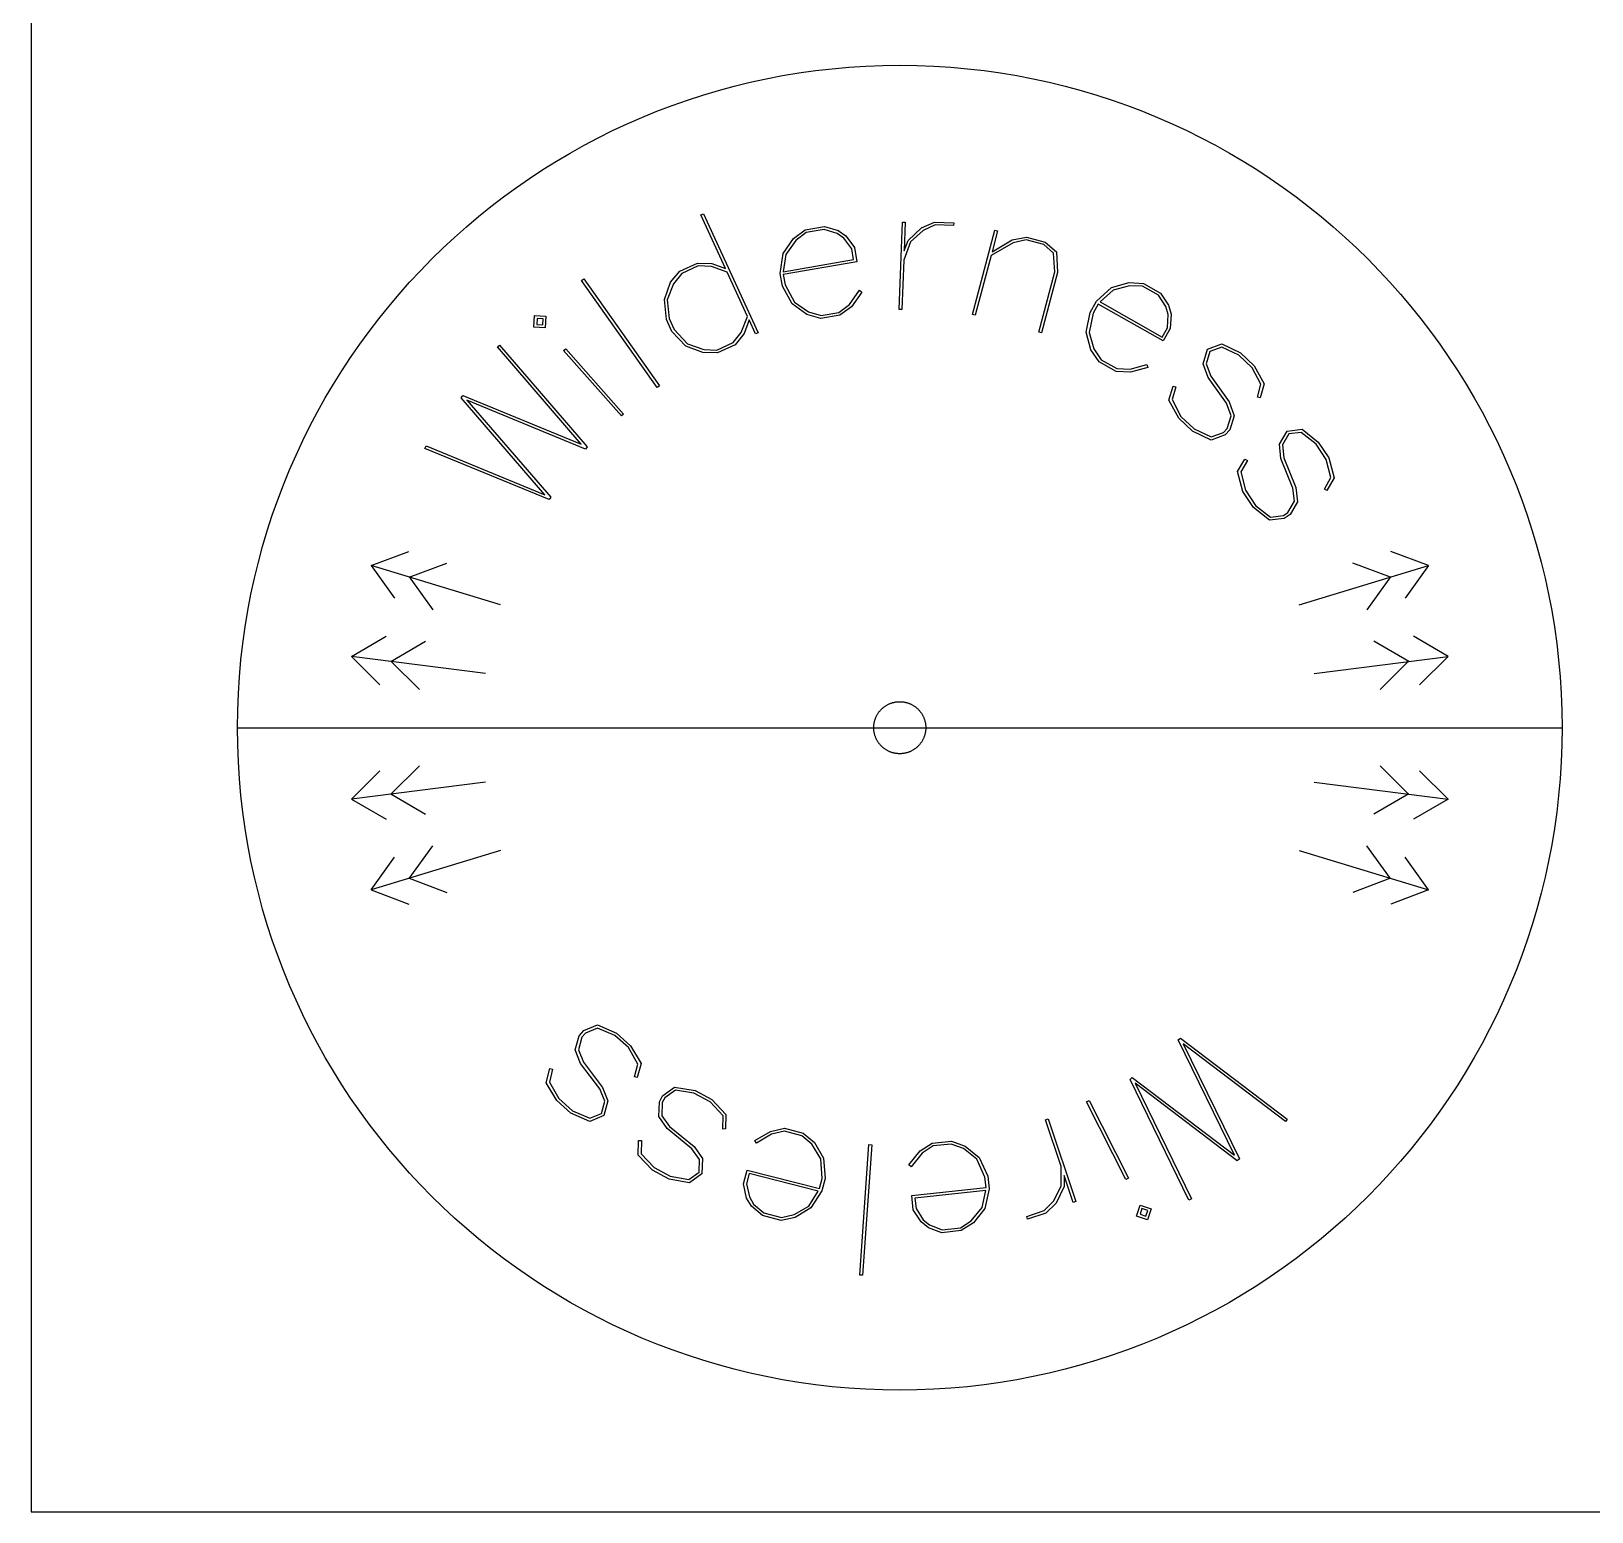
# Model space of a CAD drawing. Extents: x -395 to 418, y -217 to 240.
# Drawn here: x -395.2 to -296.2, y -217 to -123.2 of the extents above; entities that cross this region are included whole.
import ezdxf

# ---------------------------------------------------------------- set-up
doc = ezdxf.new("R2010")
doc.units = 0
doc.layers.add('DEFAULT', color=7, linetype='CONTINUOUS')

# ---------------------------------------------------------------- blocks, each defined once
blk = doc.blocks.new('BLOCK_13')
at = {"layer": 'DEFAULT', "color": 7}
blk.add_line((-395.211, 239.965), (-395.211, -217.035), dxfattribs=at)
blk = doc.blocks.new('BLOCK_10')
at = {"layer": 'DEFAULT', "color": 7}
blk.add_line((-395.211, -217.035), (417.789, -217.035), dxfattribs=at)

msp = doc.modelspace()

# ---------------------------------------------------------------- linework, layer by layer
at = {"layer": 'DEFAULT', "color": 5}
for p, q in [((-346.523, -125.803), (-345.476, -125.657)), ((-345.476, -125.657), (-344.421, -125.536)), ((-344.421, -125.536), (-343.358, -125.442)), ((-343.358, -125.442), (-342.288, -125.374)), ((-342.288, -125.374), (-341.21, -125.333)), ((-341.21, -125.333), (-340.126, -125.32)), ((-340.126, -125.32), (-339.042, -125.333)), ((-339.042, -125.333), (-337.965, -125.374)), ((-337.965, -125.374), (-336.895, -125.442)), ((-336.895, -125.442), (-335.832, -125.536)), ((-335.832, -125.536), (-334.777, -125.657)), ((-334.777, -125.657), (-333.73, -125.803)), ((-351.624, -126.913), (-350.623, -126.642)), ((-350.623, -126.642), (-349.612, -126.395)), ((-349.612, -126.395), (-348.591, -126.173)), ((-348.591, -126.173), (-347.561, -125.976)), ((-347.561, -125.976), (-346.523, -125.803)), ((-333.73, -125.803), (-332.692, -125.976)), ((-332.692, -125.976), (-331.662, -126.173)), ((-331.662, -126.173), (-330.641, -126.395)), ((-330.641, -126.395), (-329.63, -126.642)), ((-329.63, -126.642), (-328.628, -126.913)), ((-354.567, -127.868), (-353.597, -127.526)), ((-353.597, -127.526), (-352.616, -127.208)), ((-352.616, -127.208), (-351.624, -126.913)), ((-328.628, -126.913), (-327.637, -127.208)), ((-327.637, -127.208), (-326.656, -127.526)), ((-326.656, -127.526), (-325.685, -127.868)), ((-357.411, -129.03), (-356.475, -128.62)), ((-356.475, -128.62), (-355.527, -128.233)), ((-355.527, -128.233), (-354.567, -127.868)), ((-325.685, -127.868), (-324.726, -128.233)), ((-324.726, -128.233), (-323.778, -128.62)), ((-323.778, -128.62), (-322.842, -129.03)), ((-359.247, -129.914), (-358.335, -129.461)), ((-358.335, -129.461), (-357.411, -129.03)), ((-322.842, -129.03), (-321.918, -129.461)), ((-321.918, -129.461), (-321.006, -129.914)), ((-361.032, -130.884), (-360.146, -130.389)), ((-360.146, -130.389), (-359.247, -129.914)), ((-321.006, -129.914), (-320.107, -130.389)), ((-320.107, -130.389), (-319.221, -130.884)), ((-362.764, -131.936), (-361.905, -131.4)), ((-361.905, -131.4), (-361.032, -130.884)), ((-319.221, -130.884), (-318.348, -131.4)), ((-318.348, -131.4), (-317.489, -131.936)), ((-364.44, -133.068), (-363.609, -132.492)), ((-363.609, -132.492), (-362.764, -131.936)), ((-317.489, -131.936), (-316.644, -132.492)), ((-316.644, -132.492), (-315.813, -133.068)), ((-365.256, -133.663), (-364.44, -133.068)), ((-315.813, -133.068), (-314.997, -133.663)), ((-366.842, -134.91), (-366.057, -134.278)), ((-366.057, -134.278), (-365.256, -133.663)), ((-314.997, -133.663), (-314.196, -134.278)), ((-314.196, -134.278), (-313.41, -134.91)), ((-368.366, -136.23), (-367.612, -135.561)), ((-367.612, -135.561), (-366.842, -134.91)), ((-313.41, -134.91), (-312.64, -135.561)), ((-312.64, -135.561), (-311.886, -136.23)), ((-369.104, -136.917), (-368.366, -136.23)), ((-311.886, -136.23), (-311.149, -136.917)), ((-369.825, -137.621), (-369.104, -136.917)), ((-311.149, -136.917), (-310.428, -137.621)), ((-371.216, -139.08), (-370.529, -138.342)), ((-370.529, -138.342), (-369.825, -137.621)), ((-310.428, -137.621), (-309.724, -138.342)), ((-309.724, -138.342), (-309.037, -139.08)), ((-371.885, -139.834), (-371.216, -139.08)), ((-309.037, -139.08), (-308.368, -139.834)), ((-372.536, -140.604), (-371.885, -139.834)), ((-308.368, -139.834), (-307.717, -140.604)), ((-373.782, -142.19), (-373.168, -141.389)), ((-373.168, -141.389), (-372.536, -140.604)), ((-307.717, -140.604), (-307.084, -141.389)), ((-307.084, -141.389), (-306.47, -142.19)), ((-374.378, -143.006), (-373.782, -142.19)), ((-306.47, -142.19), (-305.875, -143.006)), ((-374.953, -143.837), (-374.378, -143.006)), ((-305.875, -143.006), (-305.299, -143.837)), ((-375.51, -144.682), (-374.953, -143.837)), ((-305.299, -143.837), (-304.743, -144.682)), ((-376.046, -145.541), (-375.51, -144.682)), ((-304.743, -144.682), (-304.207, -145.541)), ((-377.057, -147.3), (-376.562, -146.414)), ((-376.562, -146.414), (-376.046, -145.541)), ((-304.207, -145.541), (-303.691, -146.414)), ((-303.691, -146.414), (-303.196, -147.3)), ((-377.532, -148.199), (-377.057, -147.3)), ((-303.196, -147.3), (-302.721, -148.199)), ((-377.985, -149.111), (-377.532, -148.199)), ((-302.721, -148.199), (-302.268, -149.111)), ((-378.416, -150.035), (-377.985, -149.111)), ((-302.268, -149.111), (-301.836, -150.035)), ((-378.826, -150.971), (-378.416, -150.035)), ((-301.836, -150.035), (-301.427, -150.971)), ((-379.213, -151.919), (-378.826, -150.971)), ((-301.427, -150.971), (-301.04, -151.919)), ((-379.578, -152.879), (-379.213, -151.919)), ((-301.04, -151.919), (-300.675, -152.879)), ((-379.92, -153.849), (-379.578, -152.879)), ((-300.675, -152.879), (-300.333, -153.849)), ((-380.238, -154.83), (-379.92, -153.849)), ((-300.333, -153.849), (-300.015, -154.83)), ((-380.533, -155.822), (-380.238, -154.83)), ((-300.015, -154.83), (-299.72, -155.822)), ((-380.804, -156.823), (-380.533, -155.822)), ((-299.72, -155.822), (-299.449, -156.823)), ((-381.051, -157.834), (-380.804, -156.823)), ((-299.449, -156.823), (-299.202, -157.834)), ((-381.273, -158.855), (-381.051, -157.834)), ((-299.202, -157.834), (-298.98, -158.855)), ((-381.47, -159.885), (-381.273, -158.855)), ((-298.98, -158.855), (-298.782, -159.885)), ((-381.642, -160.923), (-381.47, -159.885)), ((-298.782, -159.885), (-298.61, -160.923)), ((-381.789, -161.97), (-381.642, -160.923)), ((-298.61, -160.923), (-298.464, -161.97)), ((-381.909, -163.025), (-381.789, -161.97)), ((-298.464, -161.97), (-298.343, -163.025)), ((-382.004, -164.088), (-381.909, -163.025)), ((-298.343, -163.025), (-298.249, -164.088)), ((-382.072, -165.158), (-382.004, -164.088)), ((-298.249, -164.088), (-298.181, -165.158)), ((-382.113, -166.235), (-382.072, -165.158)), ((-298.181, -165.158), (-298.14, -166.235)), ((-382.126, -167.32), (-382.113, -166.235)), ((-341.424, -166.301), (-341.4, -166.27)), ((-341.4, -166.27), (-341.374, -166.24)), ((-341.374, -166.24), (-341.348, -166.21)), ((-341.348, -166.21), (-341.321, -166.181)), ((-341.321, -166.181), (-341.293, -166.153)), ((-341.293, -166.153), (-341.265, -166.125)), ((-341.265, -166.125), (-341.236, -166.098)), ((-341.236, -166.098), (-341.206, -166.072)), ((-341.206, -166.072), (-341.176, -166.046)), ((-341.176, -166.046), (-341.145, -166.021)), ((-341.145, -166.021), (-341.114, -165.997)), ((-341.114, -165.997), (-341.082, -165.974)), ((-341.082, -165.974), (-341.049, -165.951)), ((-341.049, -165.951), (-341.016, -165.929)), ((-341.016, -165.929), (-340.982, -165.908)), ((-340.982, -165.908), (-340.948, -165.888)), ((-340.948, -165.888), (-340.913, -165.869)), ((-340.913, -165.869), (-340.878, -165.85)), ((-340.878, -165.85), (-340.842, -165.832)), ((-340.842, -165.832), (-340.805, -165.815)), ((-340.805, -165.815), (-340.769, -165.799)), ((-340.769, -165.799), (-340.731, -165.784)), ((-340.731, -165.784), (-340.694, -165.77)), ((-340.694, -165.77), (-340.656, -165.756)), ((-340.656, -165.756), (-340.617, -165.744)), ((-340.617, -165.744), (-340.578, -165.732)), ((-340.578, -165.732), (-340.539, -165.721)), ((-340.539, -165.721), (-340.499, -165.712)), ((-340.499, -165.712), (-340.459, -165.703)), ((-340.459, -165.703), (-340.418, -165.695)), ((-340.418, -165.695), (-340.378, -165.689)), ((-340.378, -165.689), (-340.336, -165.683)), ((-340.336, -165.683), (-340.295, -165.678)), ((-340.295, -165.678), (-340.253, -165.674)), ((-340.253, -165.674), (-340.211, -165.672)), ((-340.211, -165.672), (-340.169, -165.67)), ((-340.169, -165.67), (-340.126, -165.67)), ((-340.126, -165.67), (-340.084, -165.67)), ((-340.084, -165.67), (-340.041, -165.672)), ((-340.041, -165.672), (-339.999, -165.674)), ((-339.999, -165.674), (-339.958, -165.678)), ((-339.958, -165.678), (-339.916, -165.683)), ((-339.916, -165.683), (-339.875, -165.689)), ((-339.875, -165.689), (-339.834, -165.695)), ((-339.834, -165.695), (-339.794, -165.703)), ((-339.794, -165.703), (-339.754, -165.712)), ((-339.754, -165.712), (-339.714, -165.721)), ((-339.714, -165.721), (-339.675, -165.732)), ((-339.675, -165.732), (-339.636, -165.744)), ((-339.636, -165.744), (-339.597, -165.756)), ((-339.597, -165.756), (-339.559, -165.77)), ((-339.559, -165.77), (-339.521, -165.784)), ((-339.521, -165.784), (-339.484, -165.799)), ((-339.484, -165.799), (-339.447, -165.815)), ((-339.447, -165.815), (-339.411, -165.832)), ((-339.411, -165.832), (-339.375, -165.85)), ((-339.375, -165.85), (-339.34, -165.869)), ((-339.34, -165.869), (-339.305, -165.888)), ((-339.305, -165.888), (-339.271, -165.908)), ((-339.271, -165.908), (-339.237, -165.929)), ((-339.237, -165.929), (-339.204, -165.951)), ((-339.204, -165.951), (-339.171, -165.974)), ((-339.171, -165.974), (-339.139, -165.997)), ((-339.139, -165.997), (-339.108, -166.021)), ((-339.108, -166.021), (-339.077, -166.046)), ((-339.077, -166.046), (-339.047, -166.072)), ((-339.047, -166.072), (-339.017, -166.098)), ((-339.017, -166.098), (-338.988, -166.125)), ((-338.988, -166.125), (-338.96, -166.153)), ((-338.96, -166.153), (-338.932, -166.181)), ((-338.932, -166.181), (-338.905, -166.21)), ((-338.905, -166.21), (-338.879, -166.24)), ((-338.879, -166.24), (-338.853, -166.27)), ((-338.853, -166.27), (-338.828, -166.301)), ((-298.14, -166.235), (-298.126, -167.32)), ((-341.776, -167.277), (-341.774, -167.235)), ((-341.774, -167.235), (-341.772, -167.193)), ((-341.772, -167.193), (-341.768, -167.151)), ((-341.768, -167.151), (-341.763, -167.109)), ((-341.763, -167.109), (-341.757, -167.068)), ((-341.757, -167.068), (-341.751, -167.027)), ((-341.751, -167.027), (-341.743, -166.987)), ((-341.743, -166.987), (-341.734, -166.947)), ((-341.734, -166.947), (-341.724, -166.907)), ((-341.724, -166.907), (-341.714, -166.868)), ((-341.714, -166.868), (-341.702, -166.829)), ((-341.702, -166.829), (-341.69, -166.79)), ((-341.69, -166.79), (-341.676, -166.752)), ((-341.676, -166.752), (-341.662, -166.715)), ((-341.662, -166.715), (-341.647, -166.677)), ((-341.647, -166.677), (-341.631, -166.64)), ((-341.631, -166.64), (-341.614, -166.604)), ((-341.614, -166.604), (-341.596, -166.568)), ((-341.596, -166.568), (-341.577, -166.533)), ((-341.577, -166.533), (-341.558, -166.498)), ((-341.558, -166.498), (-341.537, -166.464)), ((-341.537, -166.464), (-341.516, -166.43)), ((-341.516, -166.43), (-341.495, -166.397)), ((-341.495, -166.397), (-341.472, -166.364)), ((-341.472, -166.364), (-341.449, -166.332)), ((-341.449, -166.332), (-341.424, -166.301)), ((-338.828, -166.301), (-338.804, -166.332)), ((-338.804, -166.332), (-338.781, -166.364)), ((-338.781, -166.364), (-338.758, -166.397)), ((-338.758, -166.397), (-338.736, -166.43)), ((-338.736, -166.43), (-338.715, -166.464)), ((-338.715, -166.464), (-338.695, -166.498)), ((-338.695, -166.498), (-338.675, -166.533)), ((-338.675, -166.533), (-338.657, -166.568)), ((-338.657, -166.568), (-338.639, -166.604)), ((-338.639, -166.604), (-338.622, -166.64)), ((-338.622, -166.64), (-338.606, -166.677)), ((-338.606, -166.677), (-338.591, -166.715)), ((-338.591, -166.715), (-338.576, -166.752)), ((-338.576, -166.752), (-338.563, -166.79)), ((-338.563, -166.79), (-338.551, -166.829)), ((-338.551, -166.829), (-338.539, -166.868)), ((-338.539, -166.868), (-338.528, -166.907)), ((-338.528, -166.907), (-338.519, -166.947)), ((-338.519, -166.947), (-338.51, -166.987)), ((-338.51, -166.987), (-338.502, -167.027)), ((-338.502, -167.027), (-338.495, -167.068)), ((-338.495, -167.068), (-338.49, -167.109)), ((-338.49, -167.109), (-338.485, -167.151)), ((-338.485, -167.151), (-338.481, -167.193)), ((-338.481, -167.193), (-338.478, -167.235)), ((-338.478, -167.235), (-338.477, -167.277)), ((-382.126, -167.32), (-298.126, -167.32)), ((-382.113, -168.404), (-382.126, -167.32)), ((-341.776, -167.32), (-341.776, -167.277)), ((-341.776, -167.362), (-341.776, -167.32)), ((-341.774, -167.404), (-341.776, -167.362)), ((-341.772, -167.446), (-341.774, -167.404)), ((-341.768, -167.488), (-341.772, -167.446)), ((-341.763, -167.53), (-341.768, -167.488)), ((-341.757, -167.571), (-341.763, -167.53)), ((-341.751, -167.612), (-341.757, -167.571)), ((-341.743, -167.652), (-341.751, -167.612)), ((-341.734, -167.692), (-341.743, -167.652)), ((-341.724, -167.732), (-341.734, -167.692)), ((-341.714, -167.771), (-341.724, -167.732)), ((-341.702, -167.81), (-341.714, -167.771)), ((-341.69, -167.849), (-341.702, -167.81)), ((-341.676, -167.887), (-341.69, -167.849)), ((-341.662, -167.925), (-341.676, -167.887)), ((-341.647, -167.962), (-341.662, -167.925)), ((-341.631, -167.999), (-341.647, -167.962)), ((-341.614, -168.035), (-341.631, -167.999)), ((-341.596, -168.071), (-341.614, -168.035)), ((-341.577, -168.106), (-341.596, -168.071)), ((-341.558, -168.141), (-341.577, -168.106)), ((-341.537, -168.175), (-341.558, -168.141)), ((-341.516, -168.209), (-341.537, -168.175)), ((-341.495, -168.242), (-341.516, -168.209)), ((-341.472, -168.275), (-341.495, -168.242)), ((-338.758, -168.242), (-338.781, -168.275)), ((-338.736, -168.209), (-338.758, -168.242)), ((-338.715, -168.175), (-338.736, -168.209)), ((-338.695, -168.141), (-338.715, -168.175)), ((-338.675, -168.106), (-338.695, -168.141)), ((-338.657, -168.071), (-338.675, -168.106)), ((-338.639, -168.035), (-338.657, -168.071)), ((-338.622, -167.999), (-338.639, -168.035)), ((-338.606, -167.962), (-338.622, -167.999)), ((-338.591, -167.925), (-338.606, -167.962)), ((-338.576, -167.887), (-338.591, -167.925)), ((-338.563, -167.849), (-338.576, -167.887)), ((-338.551, -167.81), (-338.563, -167.849)), ((-338.539, -167.771), (-338.551, -167.81)), ((-338.528, -167.732), (-338.539, -167.771)), ((-338.519, -167.692), (-338.528, -167.732)), ((-338.51, -167.652), (-338.519, -167.692)), ((-338.502, -167.612), (-338.51, -167.652)), ((-338.495, -167.571), (-338.502, -167.612)), ((-338.49, -167.53), (-338.495, -167.571)), ((-338.485, -167.488), (-338.49, -167.53)), ((-338.481, -167.446), (-338.485, -167.488)), ((-338.478, -167.404), (-338.481, -167.446)), ((-338.477, -167.362), (-338.478, -167.404)), ((-338.477, -167.277), (-338.476, -167.32)), ((-338.476, -167.32), (-338.477, -167.362)), ((-298.126, -167.32), (-298.14, -168.404)), ((-382.072, -169.481), (-382.113, -168.404)), ((-341.449, -168.307), (-341.472, -168.275)), ((-341.424, -168.338), (-341.449, -168.307)), ((-341.4, -168.369), (-341.424, -168.338)), ((-341.374, -168.399), (-341.4, -168.369)), ((-341.348, -168.429), (-341.374, -168.399)), ((-341.321, -168.458), (-341.348, -168.429)), ((-341.293, -168.486), (-341.321, -168.458)), ((-341.265, -168.514), (-341.293, -168.486)), ((-341.236, -168.541), (-341.265, -168.514)), ((-341.206, -168.567), (-341.236, -168.541)), ((-341.176, -168.593), (-341.206, -168.567)), ((-341.145, -168.618), (-341.176, -168.593)), ((-341.114, -168.642), (-341.145, -168.618)), ((-341.082, -168.665), (-341.114, -168.642)), ((-341.049, -168.688), (-341.082, -168.665)), ((-341.016, -168.71), (-341.049, -168.688)), ((-340.982, -168.731), (-341.016, -168.71)), ((-340.948, -168.751), (-340.982, -168.731)), ((-340.913, -168.77), (-340.948, -168.751)), ((-340.878, -168.789), (-340.913, -168.77)), ((-340.842, -168.807), (-340.878, -168.789)), ((-340.805, -168.824), (-340.842, -168.807)), ((-340.769, -168.84), (-340.805, -168.824)), ((-340.731, -168.855), (-340.769, -168.84)), ((-340.694, -168.869), (-340.731, -168.855)), ((-340.656, -168.883), (-340.694, -168.869)), ((-340.617, -168.895), (-340.656, -168.883)), ((-340.578, -168.907), (-340.617, -168.895)), ((-340.539, -168.918), (-340.578, -168.907)), ((-340.499, -168.927), (-340.539, -168.918)), ((-340.459, -168.936), (-340.499, -168.927)), ((-340.418, -168.944), (-340.459, -168.936)), ((-340.378, -168.951), (-340.418, -168.944)), ((-340.336, -168.956), (-340.378, -168.951)), ((-340.295, -168.961), (-340.336, -168.956)), ((-340.253, -168.965), (-340.295, -168.961)), ((-340.211, -168.967), (-340.253, -168.965)), ((-340.169, -168.969), (-340.211, -168.967)), ((-340.126, -168.97), (-340.169, -168.969)), ((-340.084, -168.969), (-340.126, -168.97)), ((-340.041, -168.967), (-340.084, -168.969)), ((-339.999, -168.965), (-340.041, -168.967)), ((-339.958, -168.961), (-339.999, -168.965)), ((-339.916, -168.956), (-339.958, -168.961)), ((-339.875, -168.951), (-339.916, -168.956)), ((-339.834, -168.944), (-339.875, -168.951)), ((-339.794, -168.936), (-339.834, -168.944)), ((-339.754, -168.927), (-339.794, -168.936)), ((-339.714, -168.918), (-339.754, -168.927)), ((-339.675, -168.907), (-339.714, -168.918)), ((-339.636, -168.895), (-339.675, -168.907)), ((-339.597, -168.883), (-339.636, -168.895)), ((-339.559, -168.869), (-339.597, -168.883)), ((-339.521, -168.855), (-339.559, -168.869)), ((-339.484, -168.84), (-339.521, -168.855)), ((-339.447, -168.824), (-339.484, -168.84)), ((-339.411, -168.807), (-339.447, -168.824)), ((-339.375, -168.789), (-339.411, -168.807)), ((-339.34, -168.77), (-339.375, -168.789)), ((-339.305, -168.751), (-339.34, -168.77)), ((-339.271, -168.731), (-339.305, -168.751)), ((-339.237, -168.71), (-339.271, -168.731)), ((-339.204, -168.688), (-339.237, -168.71)), ((-339.171, -168.665), (-339.204, -168.688)), ((-339.139, -168.642), (-339.171, -168.665)), ((-339.108, -168.618), (-339.139, -168.642)), ((-339.077, -168.593), (-339.108, -168.618)), ((-339.047, -168.567), (-339.077, -168.593)), ((-339.017, -168.541), (-339.047, -168.567)), ((-338.988, -168.514), (-339.017, -168.541)), ((-338.96, -168.486), (-338.988, -168.514)), ((-338.932, -168.458), (-338.96, -168.486)), ((-338.905, -168.429), (-338.932, -168.458)), ((-338.879, -168.399), (-338.905, -168.429)), ((-338.853, -168.369), (-338.879, -168.399)), ((-338.828, -168.338), (-338.853, -168.369)), ((-338.804, -168.307), (-338.828, -168.338)), ((-338.781, -168.275), (-338.804, -168.307)), ((-298.14, -168.404), (-298.181, -169.481)), ((-382.004, -170.551), (-382.072, -169.481)), ((-298.181, -169.481), (-298.249, -170.551)), ((-381.909, -171.614), (-382.004, -170.551)), ((-298.249, -170.551), (-298.343, -171.614)), ((-381.789, -172.669), (-381.909, -171.614)), ((-298.343, -171.614), (-298.464, -172.669)), ((-381.642, -173.716), (-381.789, -172.669)), ((-298.464, -172.669), (-298.61, -173.716)), ((-381.47, -174.754), (-381.642, -173.716)), ((-298.61, -173.716), (-298.782, -174.754)), ((-381.273, -175.784), (-381.47, -174.754)), ((-298.782, -174.754), (-298.98, -175.784)), ((-381.051, -176.805), (-381.273, -175.784)), ((-298.98, -175.784), (-299.202, -176.805)), ((-380.804, -177.816), (-381.051, -176.805)), ((-299.202, -176.805), (-299.449, -177.816)), ((-380.533, -178.818), (-380.804, -177.816)), ((-299.449, -177.816), (-299.72, -178.818)), ((-380.238, -179.809), (-380.533, -178.818)), ((-299.72, -178.818), (-300.015, -179.809)), ((-379.92, -180.79), (-380.238, -179.809)), ((-300.015, -179.809), (-300.333, -180.79)), ((-379.578, -181.761), (-379.92, -180.79)), ((-300.333, -180.79), (-300.675, -181.761)), ((-379.213, -182.72), (-379.578, -181.761)), ((-300.675, -181.761), (-301.04, -182.72)), ((-378.826, -183.668), (-379.213, -182.72)), ((-301.04, -182.72), (-301.427, -183.668)), ((-378.416, -184.604), (-378.826, -183.668)), ((-301.427, -183.668), (-301.836, -184.604)), ((-377.985, -185.528), (-378.416, -184.604)), ((-301.836, -184.604), (-302.268, -185.528)), ((-377.532, -186.44), (-377.985, -185.528)), ((-302.268, -185.528), (-302.721, -186.44)), ((-377.057, -187.339), (-377.532, -186.44)), ((-302.721, -186.44), (-303.196, -187.339)), ((-376.562, -188.225), (-377.057, -187.339)), ((-303.196, -187.339), (-303.691, -188.225)), ((-376.046, -189.098), (-376.562, -188.225)), ((-303.691, -188.225), (-304.207, -189.098)), ((-375.51, -189.957), (-376.046, -189.098)), ((-374.953, -190.802), (-375.51, -189.957)), ((-304.743, -189.957), (-305.299, -190.802)), ((-304.207, -189.098), (-304.743, -189.957)), ((-374.378, -191.633), (-374.953, -190.802)), ((-305.299, -190.802), (-305.875, -191.633)), ((-373.782, -192.449), (-374.378, -191.633)), ((-305.875, -191.633), (-306.47, -192.449)), ((-373.168, -193.25), (-373.782, -192.449)), ((-306.47, -192.449), (-307.084, -193.25)), ((-372.536, -194.035), (-373.168, -193.25)), ((-307.084, -193.25), (-307.717, -194.035)), ((-371.885, -194.805), (-372.536, -194.035)), ((-371.216, -195.559), (-371.885, -194.805)), ((-308.368, -194.805), (-309.037, -195.559)), ((-307.717, -194.035), (-308.368, -194.805)), ((-370.529, -196.297), (-371.216, -195.559)), ((-309.037, -195.559), (-309.724, -196.297)), ((-369.825, -197.018), (-370.529, -196.297)), ((-309.724, -196.297), (-310.428, -197.018)), ((-369.104, -197.722), (-369.825, -197.018)), ((-368.366, -198.409), (-369.104, -197.722)), ((-311.149, -197.722), (-311.886, -198.409)), ((-310.428, -197.018), (-311.149, -197.722)), ((-367.612, -199.078), (-368.366, -198.409)), ((-311.886, -198.409), (-312.64, -199.078)), ((-366.842, -199.729), (-367.612, -199.078)), ((-366.057, -200.362), (-366.842, -199.729)), ((-313.41, -199.729), (-314.196, -200.362)), ((-312.64, -199.078), (-313.41, -199.729)), ((-365.256, -200.976), (-366.057, -200.362)), ((-314.196, -200.362), (-314.997, -200.976)), ((-364.44, -201.571), (-365.256, -200.976)), ((-363.609, -202.147), (-364.44, -201.571)), ((-315.813, -201.571), (-316.644, -202.147)), ((-314.997, -200.976), (-315.813, -201.571)), ((-362.764, -202.703), (-363.609, -202.147)), ((-361.905, -203.239), (-362.764, -202.703)), ((-317.489, -202.703), (-318.348, -203.239)), ((-316.644, -202.147), (-317.489, -202.703)), ((-361.032, -203.755), (-361.905, -203.239)), ((-360.146, -204.25), (-361.032, -203.755)), ((-319.221, -203.755), (-320.107, -204.25)), ((-318.348, -203.239), (-319.221, -203.755)), ((-359.247, -204.725), (-360.146, -204.25)), ((-358.335, -205.178), (-359.247, -204.725)), ((-321.006, -204.725), (-321.918, -205.178)), ((-320.107, -204.25), (-321.006, -204.725)), ((-357.411, -205.609), (-358.335, -205.178)), ((-356.475, -206.019), (-357.411, -205.609)), ((-322.842, -205.609), (-323.778, -206.019)), ((-321.918, -205.178), (-322.842, -205.609)), ((-355.527, -206.406), (-356.475, -206.019)), ((-354.567, -206.771), (-355.527, -206.406)), ((-353.597, -207.113), (-354.567, -206.771)), ((-325.685, -206.771), (-326.656, -207.113)), ((-324.726, -206.406), (-325.685, -206.771)), ((-323.778, -206.019), (-324.726, -206.406)), ((-352.616, -207.431), (-353.597, -207.113)), ((-351.624, -207.726), (-352.616, -207.431)), ((-350.623, -207.997), (-351.624, -207.726)), ((-328.628, -207.726), (-329.63, -207.997)), ((-327.637, -207.431), (-328.628, -207.726)), ((-326.656, -207.113), (-327.637, -207.431)), ((-349.612, -208.244), (-350.623, -207.997)), ((-348.591, -208.466), (-349.612, -208.244)), ((-347.561, -208.664), (-348.591, -208.466)), ((-346.523, -208.836), (-347.561, -208.664)), ((-332.692, -208.664), (-333.73, -208.836)), ((-331.662, -208.466), (-332.692, -208.664)), ((-330.641, -208.244), (-331.662, -208.466)), ((-329.63, -207.997), (-330.641, -208.244)), ((-345.476, -208.982), (-346.523, -208.836)), ((-344.421, -209.103), (-345.476, -208.982)), ((-343.358, -209.197), (-344.421, -209.103)), ((-342.288, -209.265), (-343.358, -209.197)), ((-341.21, -209.306), (-342.288, -209.265)), ((-340.126, -209.32), (-341.21, -209.306)), ((-339.042, -209.306), (-340.126, -209.32)), ((-337.965, -209.265), (-339.042, -209.306)), ((-336.895, -209.197), (-337.965, -209.265)), ((-335.832, -209.103), (-336.895, -209.197)), ((-334.777, -208.982), (-335.832, -209.103)), ((-333.73, -208.836), (-334.777, -208.982))]:
    msp.add_line(p, q, dxfattribs=at)
at = {"layer": 'DEFAULT', "color": 1}
for p, q in [((-352.742, -134.81), (-352.576, -134.734)), ((-351.183, -138.207), (-352.742, -134.81)), ((-352.576, -134.734), (-349.114, -142.279)), ((-346.117, -135.755), (-344.907, -135.543)), ((-344.907, -135.543), (-344.028, -135.797)), ((-340.168, -140.797), (-339.958, -135.267)), ((-339.958, -135.267), (-339.777, -135.274)), ((-339.777, -135.274), (-339.846, -137.092)), ((-338.753, -135.627), (-337.917, -135.256)), ((-337.882, -135.44), (-338.644, -135.79)), ((-337.917, -135.256), (-336.705, -135.302)), ((-336.712, -135.484), (-337.882, -135.44)), ((-336.705, -135.302), (-336.712, -135.484)), ((-347.518, -137.248), (-346.862, -136.294)), ((-346.718, -136.428), (-347.35, -137.307)), ((-346.862, -136.294), (-346.117, -135.755)), ((-346.057, -135.929), (-346.718, -136.428)), ((-344.917, -135.729), (-346.057, -135.929)), ((-344.099, -135.983), (-344.917, -135.729)), ((-343.671, -136.283), (-344.099, -135.983)), ((-344.028, -135.797), (-343.543, -136.137)), ((-343.17, -136.959), (-343.671, -136.283)), ((-343.543, -136.137), (-342.999, -136.881)), ((-339.439, -136.514), (-339.868, -137.679)), ((-339.846, -137.092), (-339.6, -136.422)), ((-339.6, -136.422), (-338.753, -135.627)), ((-338.644, -135.79), (-339.439, -136.514)), ((-335.517, -141.119), (-334.098, -135.769)), ((-332.926, -136.569), (-334.337, -137.379)), ((-333.922, -135.816), (-334.273, -137.137)), ((-334.273, -137.137), (-332.996, -136.387)), ((-334.098, -135.769), (-333.922, -135.816)), ((-332.996, -136.387), (-332.099, -136.208)), ((-332.105, -136.395), (-332.926, -136.569)), ((-330.993, -136.69), (-332.105, -136.395)), ((-332.099, -136.208), (-330.905, -136.525)), ((-330.905, -136.525), (-330.196, -137.141)), ((-347.709, -138.519), (-347.518, -137.248)), ((-347.35, -137.307), (-347.511, -138.406)), ((-343.053, -137.624), (-343.17, -136.959)), ((-342.999, -136.881), (-342.842, -137.772)), ((-334.337, -137.379), (-335.341, -141.165)), ((-330.378, -137.238), (-330.993, -136.69)), ((-330.3, -138.414), (-330.378, -137.238)), ((-330.196, -137.141), (-330.121, -138.449)), ((-354.658, -139.08), (-354.074, -138.369)), ((-353.957, -138.516), (-354.484, -139.179)), ((-354.074, -138.369), (-352.957, -137.856)), ((-352.919, -138.039), (-353.957, -138.516)), ((-352.957, -137.856), (-352.043, -137.88)), ((-352.064, -138.078), (-352.919, -138.039)), ((-351.078, -138.435), (-352.064, -138.078)), ((-352.043, -137.88), (-351.183, -138.207)), ((-349.791, -141.239), (-351.078, -138.435)), ((-347.568, -139.322), (-347.709, -138.519)), ((-342.842, -137.772), (-347.512, -138.59)), ((-347.511, -138.406), (-343.053, -137.624)), ((-339.868, -137.679), (-339.986, -140.804)), ((-331.313, -142.234), (-330.3, -138.414)), ((-330.121, -138.449), (-331.137, -142.28)), ((-360.315, -138.969), (-360.167, -138.863)), ((-355.513, -145.74), (-360.315, -138.969)), ((-360.167, -138.863), (-355.365, -145.635)), ((-355.049, -140.169), (-354.658, -139.08)), ((-354.484, -139.179), (-354.874, -140.182)), ((-346.956, -140.452), (-347.568, -139.322)), ((-347.512, -138.59), (-347.397, -139.245)), ((-347.397, -139.245), (-346.81, -140.339)), ((-327.65, -140.277), (-326.694, -139.418)), ((-326.694, -139.418), (-325.581, -139.099)), ((-325.555, -139.293), (-326.601, -139.57)), ((-325.581, -139.099), (-324.664, -139.156)), ((-324.728, -139.329), (-325.555, -139.293)), ((-323.721, -139.9), (-324.728, -139.329)), ((-324.664, -139.156), (-323.594, -139.763)), ((-354.912, -141.446), (-355.049, -140.169)), ((-354.874, -140.182), (-354.743, -141.379)), ((-346.016, -141.121), (-346.956, -140.452)), ((-346.81, -140.339), (-345.917, -140.954)), ((-343.996, -140.996), (-343.318, -140.491)), ((-343.318, -140.491), (-342.687, -139.586)), ((-342.527, -139.697), (-343.182, -140.624)), ((-342.687, -139.586), (-342.527, -139.697)), ((-328.052, -140.986), (-327.65, -140.277)), ((-327.543, -140.457), (-327.871, -141.036)), ((-323.42, -142.796), (-327.543, -140.457)), ((-326.601, -139.57), (-327.425, -140.316)), ((-327.425, -140.316), (-323.488, -142.548)), ((-323.251, -140.616), (-323.721, -139.9)), ((-323.594, -139.763), (-323.078, -140.518)), ((-323.078, -140.518), (-322.921, -141.089)), ((-363.34, -141.921), (-363.297, -141.189)), ((-363.297, -141.189), (-362.565, -141.233)), ((-363.131, -141.376), (-363.154, -141.756)), ((-362.751, -141.398), (-363.131, -141.376)), ((-362.773, -141.779), (-362.751, -141.398)), ((-362.565, -141.233), (-362.609, -141.964)), ((-354.572, -142.188), (-354.912, -141.446)), ((-354.743, -141.379), (-354.426, -142.07)), ((-350.175, -142.254), (-349.791, -141.239)), ((-349.686, -141.468), (-349.999, -142.334)), ((-349.279, -142.355), (-349.686, -141.468)), ((-345.131, -141.38), (-346.016, -141.121)), ((-345.917, -140.954), (-345.121, -141.193)), ((-343.92, -141.167), (-345.131, -141.38)), ((-345.121, -141.193), (-343.996, -140.996)), ((-343.182, -140.624), (-343.92, -141.167)), ((-339.986, -140.804), (-340.168, -140.797)), ((-335.341, -141.165), (-335.517, -141.119)), ((-328.298, -142.247), (-328.052, -140.986)), ((-327.871, -141.036), (-328.114, -142.252)), ((-323.112, -141.12), (-323.251, -140.616)), ((-323.155, -141.96), (-323.112, -141.12)), ((-322.921, -141.089), (-322.974, -142.009)), ((-362.609, -141.964), (-363.34, -141.921)), ((-363.154, -141.756), (-362.773, -141.779)), ((-353.693, -143.125), (-354.572, -142.188)), ((-354.426, -142.07), (-353.581, -142.979)), ((-350.701, -142.904), (-350.175, -142.254)), ((-349.999, -142.334), (-350.575, -143.047)), ((-349.114, -142.279), (-349.279, -142.355)), ((-331.137, -142.28), (-331.313, -142.234)), ((-327.999, -143.361), (-328.298, -142.247)), ((-328.114, -142.252), (-327.816, -143.296)), ((-323.488, -142.548), (-323.155, -141.96)), ((-322.974, -142.009), (-323.42, -142.796)), ((-365.646, -143.177), (-365.508, -143.059)), ((-360.324, -149.35), (-365.646, -143.177)), ((-365.508, -143.059), (-359.95, -149.504)), ((-361.449, -143.412), (-361.313, -143.291)), ((-357.776, -147.551), (-361.449, -143.412)), ((-361.313, -143.291), (-357.64, -147.43)), ((-352.614, -143.533), (-353.693, -143.125)), ((-353.581, -142.979), (-352.56, -143.348)), ((-352.56, -143.348), (-351.73, -143.376)), ((-351.73, -143.376), (-350.701, -142.904)), ((-350.575, -143.047), (-351.692, -143.559)), ((-327.48, -144.124), (-327.999, -143.361)), ((-327.816, -143.296), (-327.354, -143.987)), ((-320.886, -144.244), (-320.608, -143.323)), ((-320.454, -143.461), (-320.694, -144.238)), ((-320.608, -143.323), (-319.698, -142.984)), ((-319.71, -143.195), (-320.454, -143.461)), ((-318.623, -143.695), (-319.71, -143.195)), ((-319.698, -142.984), (-318.52, -143.542)), ((-351.692, -143.559), (-352.614, -143.533)), ((-326.411, -144.73), (-327.48, -144.124)), ((-327.354, -143.987), (-326.361, -144.55)), ((-325.516, -144.592), (-324.453, -144.294)), ((-324.401, -144.482), (-325.496, -144.781)), ((-324.453, -144.294), (-324.401, -144.482)), ((-320.575, -145.112), (-320.886, -144.244)), ((-320.694, -144.238), (-320.402, -145.024)), ((-317.774, -144.496), (-318.623, -143.695)), ((-318.52, -143.542), (-317.641, -144.371)), ((-317.221, -145.547), (-317.774, -144.496)), ((-317.641, -144.371), (-317.011, -145.518)), ((-325.496, -144.781), (-326.411, -144.73)), ((-326.361, -144.55), (-325.516, -144.592)), ((-319.407, -146.752), (-320.575, -145.112)), ((-320.402, -145.024), (-319.232, -146.665)), ((-367.946, -146.398), (-367.836, -146.246)), ((-362.635, -152.55), (-367.946, -146.398)), ((-367.836, -146.246), (-360.324, -149.35)), ((-355.365, -145.635), (-355.513, -145.74)), ((-323.06, -146.549), (-322.793, -145.672)), ((-322.621, -145.711), (-322.859, -146.514)), ((-322.793, -145.672), (-322.621, -145.711)), ((-317.448, -146.357), (-317.221, -145.547)), ((-317.278, -146.403), (-317.448, -146.357)), ((-317.011, -145.518), (-317.278, -146.403)), ((-360.06, -149.656), (-367.573, -146.551)), ((-367.573, -146.551), (-362.261, -152.705)), ((-357.64, -147.43), (-357.776, -147.551)), ((-322.438, -147.697), (-323.06, -146.549)), ((-322.859, -146.514), (-322.292, -147.585)), ((-319.115, -147.542), (-319.407, -146.752)), ((-319.232, -146.665), (-318.917, -147.538)), ((-321.559, -148.526), (-322.438, -147.697)), ((-322.292, -147.585), (-321.449, -148.379)), ((-321.449, -148.379), (-320.37, -148.874)), ((-319.592, -148.593), (-319.354, -148.339)), ((-319.191, -148.432), (-319.494, -148.753)), ((-319.354, -148.339), (-319.115, -147.542)), ((-318.917, -147.538), (-319.191, -148.432)), ((-315.567, -148.51), (-314.603, -148.391)), ((-314.603, -148.391), (-313.586, -149.207)), ((-370.238, -149.611), (-370.173, -149.447)), ((-370.173, -149.447), (-362.635, -152.55)), ((-320.373, -149.083), (-321.559, -148.526)), ((-319.494, -148.753), (-320.373, -149.083)), ((-320.37, -148.874), (-319.592, -148.593)), ((-316.05, -149.341), (-315.567, -148.51)), ((-315.949, -150.258), (-316.05, -149.341)), ((-315.449, -148.68), (-315.862, -149.381)), ((-315.862, -149.381), (-315.76, -150.212)), ((-314.663, -148.594), (-315.449, -148.68)), ((-313.722, -149.332), (-314.663, -148.594)), ((-313.081, -150.307), (-313.722, -149.332)), ((-313.586, -149.207), (-312.923, -150.216)), ((-362.37, -152.857), (-370.238, -149.611)), ((-359.95, -149.504), (-360.06, -149.656)), ((-318.699, -151.081), (-318.237, -150.289)), ((-318.078, -150.367), (-318.496, -151.093)), ((-318.237, -150.289), (-318.078, -150.367)), ((-315.192, -152.124), (-315.949, -150.258)), ((-315.76, -150.212), (-315.002, -152.08)), ((-312.787, -151.458), (-313.081, -150.307)), ((-312.923, -150.216), (-312.576, -151.478)), ((-318.36, -152.341), (-318.699, -151.081)), ((-318.496, -151.093), (-318.191, -152.266)), ((-317.697, -153.351), (-318.36, -152.341)), ((-318.191, -152.266), (-317.556, -153.234)), ((-315.092, -152.96), (-315.192, -152.124)), ((-315.002, -152.08), (-314.898, -153.002)), ((-313.195, -152.194), (-312.787, -151.458)), ((-313.04, -152.278), (-313.195, -152.194)), ((-312.576, -151.478), (-313.04, -152.278)), ((-362.261, -152.705), (-362.37, -152.857)), ((-316.672, -154.168), (-317.697, -153.351)), ((-317.556, -153.234), (-316.621, -153.965)), ((-315.508, -153.681), (-315.092, -152.96)), ((-314.898, -153.002), (-315.371, -153.808)), ((-315.74, -154.051), (-316.672, -154.168)), ((-316.621, -153.965), (-315.799, -153.871)), ((-315.799, -153.871), (-315.508, -153.681)), ((-315.371, -153.808), (-315.74, -154.051)), ((-373.66, -157.039), (-371.27, -156.14)), ((-306.593, -157.039), (-308.983, -156.14)), ((-373.66, -157.039), (-372.17, -159.113)), ((-365.457, -159.523), (-373.66, -157.039)), ((-371.245, -157.779), (-368.855, -156.88)), ((-314.796, -159.523), (-306.593, -157.039)), ((-309.008, -157.779), (-311.398, -156.88)), ((-306.593, -157.039), (-308.083, -159.113)), ((-371.239, -157.763), (-369.75, -159.837)), ((-309.013, -157.763), (-310.503, -159.837)), ((-374.907, -162.798), (-372.702, -161.511)), ((-372.403, -163.124), (-370.197, -161.837)), ((-307.85, -163.124), (-310.056, -161.837)), ((-305.345, -162.798), (-307.551, -161.511)), ((-366.405, -163.873), (-374.907, -162.798)), ((-374.907, -162.798), (-373.092, -164.593)), ((-372.4, -163.106), (-370.585, -164.902)), ((-313.848, -163.873), (-305.345, -162.798)), ((-307.852, -163.106), (-309.668, -164.902)), ((-305.345, -162.798), (-307.161, -164.593)), ((-374.907, -171.841), (-373.092, -170.046)), ((-372.4, -171.533), (-370.585, -169.737)), ((-307.852, -171.533), (-309.668, -169.737)), ((-305.345, -171.841), (-307.161, -170.046)), ((-366.405, -170.766), (-374.907, -171.841)), ((-313.848, -170.766), (-305.345, -171.841)), ((-374.907, -171.841), (-372.702, -173.128)), ((-372.403, -171.515), (-370.197, -172.802)), ((-307.85, -171.515), (-310.056, -172.802)), ((-305.345, -171.841), (-307.551, -173.128)), ((-365.457, -175.116), (-373.66, -177.6)), ((-371.239, -176.876), (-369.75, -174.802)), ((-314.796, -175.116), (-306.593, -177.6)), ((-309.013, -176.876), (-310.503, -174.802)), ((-373.66, -177.6), (-372.17, -175.526)), ((-306.593, -177.6), (-308.083, -175.526)), ((-371.245, -176.86), (-368.855, -177.759)), ((-309.008, -176.86), (-311.398, -177.759)), ((-373.66, -177.6), (-371.27, -178.499)), ((-306.593, -177.6), (-308.983, -178.499)), ((-360.708, -187.752), (-360.462, -186.85)), ((-360.296, -186.937), (-360.51, -187.743)), ((-360.462, -186.85), (-360.169, -186.52)), ((-360.066, -186.678), (-360.296, -186.937)), ((-360.169, -186.52), (-359.3, -186.163)), ((-359.297, -186.372), (-360.066, -186.678)), ((-359.3, -186.163), (-358.097, -186.684)), ((-358.203, -186.834), (-359.297, -186.372)), ((-357.337, -187.602), (-358.203, -186.834)), ((-358.097, -186.684), (-357.194, -187.485)), ((-322.474, -187.115), (-322.33, -186.996)), ((-322.33, -186.996), (-315.55, -192.141)), ((-360.366, -188.615), (-360.708, -187.752)), ((-360.51, -187.743), (-360.194, -188.523)), ((-356.736, -188.654), (-357.337, -187.602)), ((-357.194, -187.485), (-356.537, -188.613)), ((-318.906, -194.42), (-322.474, -187.115)), ((-315.655, -192.283), (-322.152, -187.36)), ((-322.152, -187.36), (-318.585, -194.663)), ((-362.551, -189.83), (-362.312, -188.937)), ((-362.14, -188.978), (-362.342, -189.794)), ((-362.312, -188.937), (-362.14, -188.978)), ((-359.147, -190.22), (-360.366, -188.615)), ((-360.194, -188.523), (-358.976, -190.126)), ((-356.95, -189.465), (-356.736, -188.654)), ((-356.537, -188.613), (-356.776, -189.498)), ((-361.886, -190.957), (-362.551, -189.83)), ((-362.342, -189.794), (-361.757, -190.828)), ((-356.776, -189.498), (-356.95, -189.465)), ((-325.524, -189.62), (-325.38, -189.502)), ((-321.794, -197.27), (-325.524, -189.62)), ((-325.38, -189.502), (-318.906, -194.42)), ((-318.73, -194.782), (-325.202, -189.865)), ((-325.202, -189.865), (-321.63, -197.191)), ((-360.983, -191.758), (-361.886, -190.957)), ((-361.757, -190.828), (-360.884, -191.602)), ((-358.831, -190.996), (-359.147, -190.22)), ((-359.047, -191.78), (-358.831, -190.996)), ((-358.976, -190.126), (-358.64, -190.985)), ((-358.64, -190.985), (-358.888, -191.913)), ((-355.374, -191.041), (-355.166, -190.652)), ((-355.028, -190.782), (-355.192, -191.087)), ((-355.166, -190.652), (-354.403, -190.104)), ((-354.351, -190.306), (-355.028, -190.782)), ((-354.403, -190.104), (-353.112, -190.332)), ((-353.18, -190.502), (-354.351, -190.306)), ((-352.159, -191.048), (-353.18, -190.502)), ((-353.112, -190.332), (-352.048, -190.902)), ((-352.048, -190.902), (-351.147, -191.847)), ((-328.284, -191.033), (-328.122, -190.951)), ((-328.122, -190.951), (-325.629, -195.892)), ((-359.788, -192.28), (-360.983, -191.758)), ((-360.884, -191.602), (-359.783, -192.069)), ((-358.888, -191.913), (-359.788, -192.28)), ((-359.783, -192.069), (-359.047, -191.78)), ((-355.404, -191.976), (-355.374, -191.041)), ((-354.872, -192.736), (-355.404, -191.976)), ((-355.192, -191.087), (-355.214, -191.92)), ((-355.214, -191.92), (-354.726, -192.606)), ((-351.332, -191.933), (-352.159, -191.048)), ((-351.352, -192.771), (-351.332, -191.933)), ((-351.147, -191.847), (-351.175, -192.763)), ((-325.791, -195.974), (-328.284, -191.033)), ((-353.314, -194.014), (-354.872, -192.736)), ((-354.726, -192.606), (-353.169, -193.884)), ((-351.175, -192.763), (-351.352, -192.771)), ((-349.309, -193.489), (-348.332, -192.913)), ((-348.332, -192.913), (-347.436, -192.719)), ((-347.437, -192.907), (-348.263, -193.09)), ((-346.331, -193.188), (-347.437, -192.907)), ((-347.436, -192.719), (-346.245, -193.022)), ((-330.883, -192.178), (-330.711, -192.121)), ((-329.894, -195.145), (-330.883, -192.178)), ((-330.711, -192.121), (-328.959, -197.371)), ((-315.55, -192.141), (-315.655, -192.283)), ((-356.716, -194.424), (-356.69, -193.499)), ((-356.69, -193.499), (-356.514, -193.499)), ((-356.514, -193.499), (-356.521, -194.34)), ((-353.169, -193.884), (-352.643, -194.641)), ((-349.21, -193.657), (-349.309, -193.489)), ((-348.263, -193.09), (-349.21, -193.657)), ((-345.702, -193.732), (-346.331, -193.188)), ((-346.245, -193.022), (-345.544, -193.621)), ((-345.14, -194.66), (-345.702, -193.732)), ((-345.544, -193.621), (-344.961, -194.617)), ((-342.662, -202.029), (-342.085, -193.748)), ((-341.903, -193.761), (-342.481, -202.042)), ((-342.085, -193.748), (-341.903, -193.761)), ((-338.841, -194.158), (-338.068, -193.665)), ((-338.003, -193.841), (-338.714, -194.3)), ((-338.068, -193.665), (-336.845, -193.533)), ((-336.868, -193.718), (-338.003, -193.841)), ((-336.09, -194.009), (-336.868, -193.718)), ((-336.845, -193.533), (-335.98, -193.85)), ((-335.98, -193.85), (-335.086, -194.579)), ((-355.808, -195.366), (-356.716, -194.424)), ((-356.521, -194.34), (-355.712, -195.211)), ((-352.827, -194.696), (-353.314, -194.014)), ((-352.855, -195.509), (-352.827, -194.696)), ((-352.643, -194.641), (-352.67, -195.602)), ((-345.053, -195.898), (-345.14, -194.66)), ((-344.961, -194.617), (-344.865, -195.897)), ((-339.555, -195.039), (-338.841, -194.158)), ((-338.714, -194.3), (-339.403, -195.162)), ((-335.239, -194.682), (-336.09, -194.009)), ((-334.726, -195.812), (-335.239, -194.682)), ((-335.086, -194.579), (-334.55, -195.747)), ((-318.585, -194.663), (-318.73, -194.782)), ((-354.743, -195.936), (-355.808, -195.366)), ((-355.712, -195.211), (-354.684, -195.762)), ((-353.46, -196.167), (-354.743, -195.936)), ((-354.684, -195.762), (-353.504, -195.96)), ((-353.504, -195.96), (-352.855, -195.509)), ((-352.67, -195.602), (-353.46, -196.167)), ((-350.033, -196.251), (-349.811, -195.375)), ((-349.68, -195.596), (-349.846, -196.251)), ((-349.811, -195.375), (-345.216, -196.542)), ((-345.293, -196.71), (-349.68, -195.596)), ((-345.216, -196.542), (-345.053, -195.898)), ((-344.865, -195.897), (-345.066, -196.688)), ((-339.403, -195.162), (-339.555, -195.039)), ((-334.654, -196.473), (-334.726, -195.812)), ((-334.55, -195.747), (-334.462, -196.558)), ((-329.884, -196.386), (-329.894, -195.145)), ((-329.132, -197.428), (-329.707, -195.703)), ((-329.707, -195.703), (-329.702, -196.416)), ((-325.629, -195.892), (-325.791, -195.974)), ((-349.842, -197.153), (-350.033, -196.251)), ((-349.846, -196.251), (-349.665, -197.073)), ((-345.89, -197.647), (-345.293, -196.71)), ((-345.066, -196.688), (-345.761, -197.768)), ((-339.367, -196.982), (-334.654, -196.473)), ((-334.668, -196.657), (-339.167, -197.143)), ((-334.901, -197.744), (-334.668, -196.657)), ((-334.462, -196.558), (-334.737, -197.813)), ((-330.373, -197.344), (-329.884, -196.386)), ((-329.702, -196.416), (-330.214, -197.458)), ((-349.539, -197.662), (-349.842, -197.153)), ((-349.665, -197.073), (-349.398, -197.521)), ((-348.842, -198.254), (-349.539, -197.662)), ((-349.398, -197.521), (-348.756, -198.089)), ((-346.827, -198.189), (-345.89, -197.647)), ((-345.761, -197.768), (-346.75, -198.37)), ((-339.27, -197.88), (-339.367, -196.982)), ((-338.776, -198.659), (-339.27, -197.88)), ((-339.167, -197.143), (-339.095, -197.815)), ((-339.095, -197.815), (-338.638, -198.522)), ((-335.589, -198.579), (-334.901, -197.744)), ((-334.737, -197.813), (-335.454, -198.722)), ((-332.074, -198.311), (-330.964, -197.941)), ((-330.964, -197.941), (-330.373, -197.344)), ((-330.214, -197.458), (-330.866, -198.1)), ((-328.959, -197.371), (-329.132, -197.428)), ((-325.108, -198.283), (-324.878, -197.587)), ((-324.766, -197.809), (-324.885, -198.171)), ((-324.878, -197.587), (-324.182, -197.816)), ((-324.404, -197.928), (-324.766, -197.809)), ((-324.524, -198.29), (-324.404, -197.928)), ((-324.182, -197.816), (-324.411, -198.513)), ((-321.63, -197.191), (-321.794, -197.27)), ((-347.65, -198.557), (-348.842, -198.254)), ((-348.756, -198.089), (-347.634, -198.373)), ((-346.75, -198.37), (-347.65, -198.557)), ((-347.634, -198.373), (-346.827, -198.189)), ((-338.314, -199.03), (-338.776, -198.659)), ((-338.638, -198.522), (-338.232, -198.85)), ((-338.232, -198.85), (-337.433, -199.157)), ((-336.282, -199.033), (-335.589, -198.579)), ((-335.454, -198.722), (-336.233, -199.21)), ((-332.016, -198.484), (-332.074, -198.311)), ((-330.866, -198.1), (-332.016, -198.484)), ((-324.411, -198.513), (-325.108, -198.283)), ((-324.885, -198.171), (-324.524, -198.29)), ((-337.455, -199.342), (-338.314, -199.03)), ((-336.233, -199.21), (-337.455, -199.342)), ((-337.433, -199.157), (-336.282, -199.033)), ((-342.481, -202.042), (-342.662, -202.029))]:
    msp.add_line(p, q, dxfattribs=at)

# ---------------------------------------------------------------- block references
at = {"layer": 'DEFAULT'}
for name in ['BLOCK_13', 'BLOCK_10']:
    msp.add_blockref(name, (0, 0), dxfattribs=at)

doc.saveas('drawing.dxf')
